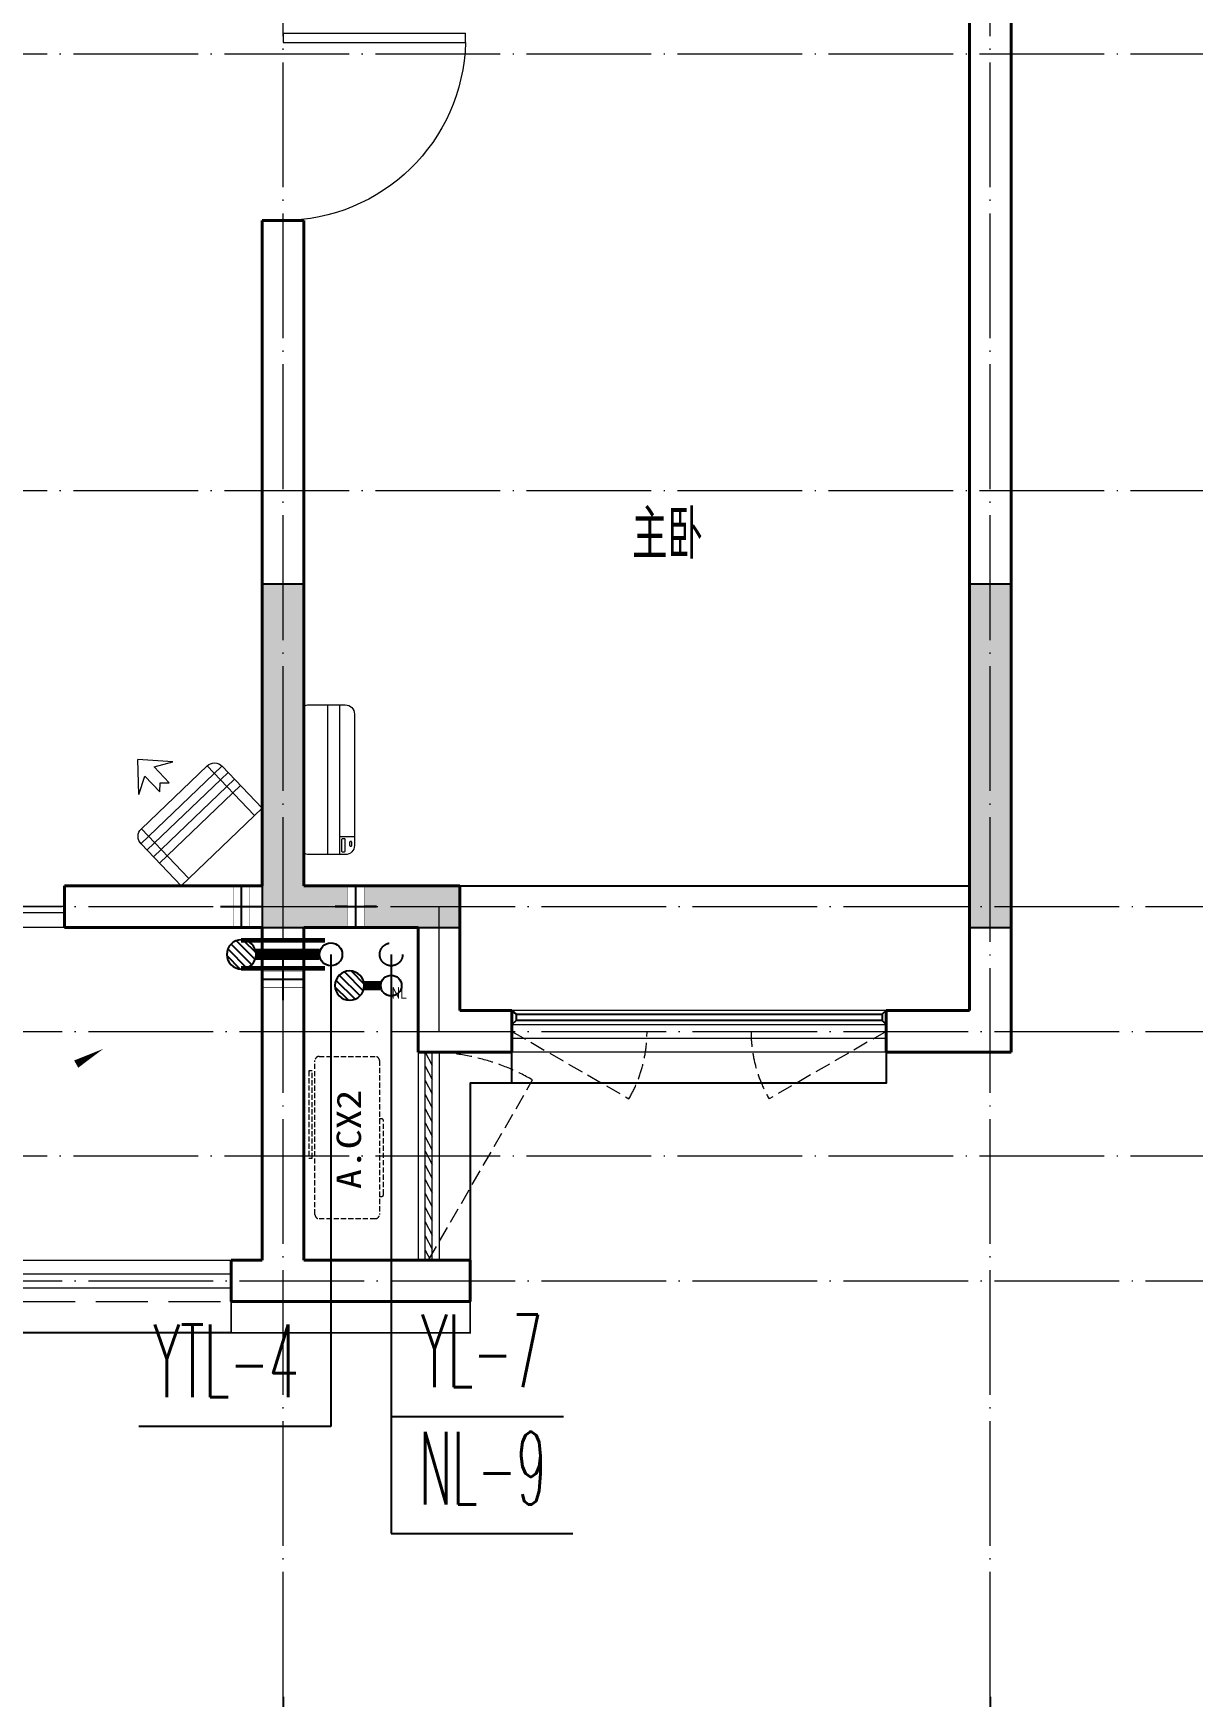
# Model space of a CAD drawing. Extents: x 27938 to 1042331, y -235042 to 1535213.
# Drawn here: x 726616 to 732190, y 440032 to 448032 of the extents above; entities that cross this region are included whole.
import ezdxf

# ---------------------------------------------------------------- set-up
doc = ezdxf.new("R2010")
doc.units = 0
doc.header["$LTSCALE"] = 1000
doc.header["$MEASUREMENT"] = 0
doc.linetypes.add('DASH', pattern=[0.35, 0.25, -0.1])
doc.linetypes.add('DOTE', pattern=[2.42, 2, -0.2, 0.02, -0.2])
for name, color, linetype in [('$RECOVER_210609100354-0', 7, 'Continuous'), ('3-栏杆1', 135, 'Continuous'), ('3.5方案汇报，与郭总、侯月琴确定户型_t8$0$2020.03.04 -1安徽标准化洋房户型(UA）_t8_t8$0$看线', 154, 'Continuous'), ('AXIS', 3, 'Continuous'), ('COLUMN', 9, 'Continuous'), ('DIM_凝结', 3, 'Continuous'), ('DIM_阳台', 132, 'Continuous'), ('DIM_雨水', 3, 'Continuous'), ('EQUIP_地漏', 7, 'Continuous'), ('PIPE-凝结', 150, 'N'), ('PIPE-阳台', 132, 'YT'), ('PUB_TEXT', 4, 'Continuous'), ('VALVE_不分区给水', 7, 'Continuous'), ('VPIPE-凝结', 150, 'Continuous'), ('VPIPE-阳台', 132, 'YT'), ('VPIPE-雨水', 4, 'DASH'), ('机电标识类', 1, 'Continuous'), ('看线', 251, 'Continuous')]:
    doc.layers.add(name, color=color, linetype=linetype)
for name, color, linetype, lineweight in [('DOTE', 19, 'DOTE', 9), ('PUB_HATCH', 8, 'Continuous', 9), ('WALL', 9, 'Continuous', 40), ('WINDOW', 8, 'Continuous', 15), ('平面-排水沟', 86, 'Continuous', 15), ('平面-栏杆', 135, 'Continuous', 15), ('平面-看线', 45, 'Continuous', 15), ('平面-空调室内机', 176, 'Continuous', 9), ('平面-空调预留孔', 173, 'Continuous', 15), ('空调', 76, 'Continuous', 13)]:
    doc.layers.add(name, color=color, linetype=linetype, lineweight=lineweight)
doc.styles.add('_TCH_DIM_T3', font='SIMPLEX.shx', dxfattribs={"width": 0.494118, "bigfont": 'GBCBIG.shx'})
doc.styles.add('_TWT_SERIAL', font='simplex.shx', dxfattribs={"width": 0.6, "oblique": 10, "height": 3, "bigfont": 'aadri.shx'})
doc.styles.get("Standard").update_dxf_attribs({"font": 'gbenor.shx', "bigfont": 'gbcbig.shx'})
doc.styles.add('黑体', font='simhei.ttf')
doc.linetypes.add('N', pattern='A,3,-0.2,["N",Standard,S=0.25,R=0,X=-0.1,Y=-0.115],-0.2', length=3.4)
doc.linetypes.add('YT', pattern='A,3,-0.2,["YT",Standard,S=0.25,R=0,X=-0.1,Y=-0.115],-0.35', length=3.55)
doc.dimstyles.new('_TCH_ARCH&&100', dxfattribs={"dimtxt": 297.5, "dimasz": 100, "dimexe": 250, "dimexo": 300, "dimgap": 126.25, "dimtad": 1, "dimdec": 0, "dimzin": 0, "dimdsep": 46, "dimtxsty": '_TCH_DIM_T3', "dimblk": 'ARCHTICK', "dimcen": 0.09, "dimclrt": 4, "dimazin": 2, "dimtfac": 1, "dimtdec": 0, "dimtix": 1, "dimtmove": 2, "dimatfit": 3, "dimfxl": 1, "dimtolj": 1, "dimtzin": 0, "dimarcsym": 0})

# ---------------------------------------------------------------- blocks, each defined once
blk = doc.blocks.new('GFDGDGRDGRDG')
at = {"layer": 'DOTE', "linetype": 'DOTE', "ltscale": 0.3}
for p, q in [((624393.7, 360558.3), (624393.7, 376108.3)), ((620993.7, 360558.3), (620993.7, 368758.3)), ((626393.7, 368458.3), (573593.7, 368458.3)), ((626393.7, 366358.3), (573593.7, 366358.3)), ((573593.7, 364358.3), (626393.7, 364358.3)), ((621743.7, 363758.3), (621743.7, 364358.3)), ((573593.7, 363758.3), (626393.7, 363758.3)), ((626393.7, 363158.3), (573593.7, 363158.3)), ((573593.7, 362558.3), (626393.7, 362558.3))]:
    blk.add_line(p, q, dxfattribs=at)
blk = doc.blocks.new('HFHFHFHFTF')
at = {"layer": 'PUB_HATCH'}
for points in [[(581616.6, 366523.7), (582566.6, 366523.7), (582566.6, 366723.7), (581816.6, 366723.7), (581816.6, 368173.7), (581616.6, 368173.7)], [(585216.6, 366523.7), (585216.6, 368173.7), (585016.6, 368173.7), (585016.6, 366523.7)]]:
    blk.add_hatch(color=256, dxfattribs=at).paths.add_polyline_path(points)
at = {"layer": 'COLUMN', "color": 8}
for p, q in [((581816.6, 368173.7), (581616.6, 368173.7)), ((581616.6, 368173.7), (581616.6, 366523.7)), ((581816.6, 366723.7), (581816.6, 368173.7)), ((585216.6, 368173.7), (585016.6, 368173.7)), ((585016.6, 368173.7), (585016.6, 366523.7)), ((585216.6, 366523.7), (585216.6, 368173.7)), ((582566.6, 366723.7), (581816.6, 366723.7)), ((582566.6, 366523.7), (582566.6, 366723.7)), ((581616.6, 366523.7), (582566.6, 366523.7)), ((585016.6, 366523.7), (585216.6, 366523.7))]:
    blk.add_line(p, q, dxfattribs=at)
blk = doc.blocks.new('dongkong')
at = {"color": 0}
blk.add_wipeout([(-603756, 210771), (-603756, 210570.8), (-603836, 210570.8), (-603836, 210771)], dxfattribs=at)
at = {"layer": '机电标识类', "color": 0, "linetype": 'DASH', "ltscale": 400}
for p, q in [((-603796, 210771), (-603796, 210570.8)), ((-603896, 210670.7), (-603696, 210670.7))]:
    blk.add_line(p, q, dxfattribs=at)
at = {"layer": '空调', "color": 0, "linetype": 'DASH', "const_width": 2}
blk.add_lwpolyline([(-603756, 210771), (-603756, 210570.8), (-603836, 210570.8), (-603836, 210771)], close=True, dxfattribs=at)
blk = doc.blocks.new('A$C001338C2')
at = {"color": 0}
for p, q in [((845, 304), (55, 304)), ((109, 215), (109, 304)), ((0, 249), (0, 22)), ((900, 22), (900, 249)), ((22, 0), (878, 0))]:
    blk.add_line(p, q, dxfattribs=at)
at = {"color": 0, "lineweight": 5}
for p, q in [((900, 215), (0, 215)), ((900, 143), (0, 143))]:
    blk.add_line(p, q, dxfattribs=at)
at = {"color": 0}
for points in [[(89, 226), (22, 226, -0.414214), (17, 232), (17, 243, -0.414214), (22, 249), (89, 249, -0.414214), (95, 243), (95, 232, -0.414214)], [(73, 275), (57, 275, -0.414214), (51, 281), (51, 283, -0.414214), (57, 289), (73, 289, -0.414214), (79, 283), (79, 281, -0.414214)]]:
    blk.add_lwpolyline(points, format="xyb", close=True, dxfattribs=at)
for centre, radius, start, end in [((55, 249), 55, 90, 180), ((845, 249), 55, 360, 90), ((22, 22), 22, 180, 270), ((878, 22), 22, 270, 360)]:
    blk.add_arc(centre, radius, start, end, dxfattribs=at)
blk = doc.blocks.new('ferre')
at = {"layer": '平面-空调预留孔', "color": 0, "linetype": 'DASH', "ltscale": 0.1}
for p, q in [((93392.7, 115403.5), (93392.7, 115393.5)), ((93402.7, 115383.5), (93755.6, 115383.5)), ((93765.6, 115393.5), (93765.6, 115403.5))]:
    blk.add_line(p, q, dxfattribs=at)
blk.add_lwpolyline([(94045.9, 115403.5), (93305.9, 115403.5, -0.414214), (93285.9, 115423.5), (93285.9, 115693.5, -0.414214), (93305.9, 115713.5), (94045.9, 115713.5, -0.414214), (94065.9, 115693.5), (94065.9, 115423.5, -0.414214)], format="xyb", close=True, dxfattribs=at)
blk.add_lwpolyline([(93996.7, 115742.6), (93576.8, 115742.6), (93576.8, 115727.5), (93996.7, 115727.5)], close=True, dxfattribs=at)
for centre, start, end in [((93402.7, 115393.5), 180, 270), ((93755.6, 115393.5), 270, 0)]:
    blk.add_arc(centre, 10, start, end, dxfattribs=at)
at = {"layer": '平面-空调预留孔', "color": 0, "linetype": 'DASH', "ltscale": 0.1, "style": '黑体', "width": 1.2}
blk.add_text('A.CX2', height=117.05, dxfattribs=at).set_placement((93428.3, 115492.1))
blk = doc.blocks.new('fergve')
at = {"layer": '平面-空调预留孔', "color": 8, "linetype": 'DASH', "ltscale": 0.1}
blk.add_blockref('ferre', (25670, -60415.8), dxfattribs=at)
blk = doc.blocks.new('DSFDS')
at = {"layer": '3-栏杆1', "color": 0}
for p, q in [((490702.7, 517230.7), (490682.5, 517248.5)), ((490682.5, 517248.5), (490702.7, 517230.7)), ((490682.5, 517181.5), (490702.7, 517201.4)), ((492462.2, 517230.6), (490702.7, 517230.7)), ((490702.7, 517230.7), (490702.7, 517201.4)), ((490702.7, 517201.4), (492462.2, 517201.3)), ((492462.2, 517230.7), (492482.5, 517248.5)), ((492482.5, 517248.5), (492462.2, 517230.7)), ((492462.2, 517230.7), (492462.2, 517201.4)), ((492462.2, 517201.4), (492482.5, 517181.5)), ((492482.5, 517181.5), (492462.2, 517201.4))]:
    blk.add_line(p, q, dxfattribs=at)
blk = doc.blocks.new('dasdasf1sa2f31as32f')
at = {"color": 0}
for p, q in [((-116, 585.6), (43.3, 640.5)), ((82.7, 476.6), (43.3, 640.5)), ((-22.8, 585.5), (-116, 585.6)), ((-22.8, 585.5), (-73.4, 493.2)), ((-473.5, 259.7), (-339.5, 504)), ((-269.8, 524.3), (-427.7, 236.5)), ((134.6, 245.5), (-338.8, 505.1)), ((-269.8, 524.3), (113.7, 314)), ((-31.3, 504.4), (-73.4, 493.2)), ((-18.1, 462.9), (-31.3, 504.4)), ((32.4, 555.1), (-18.1, 462.9)), ((82.7, 476.6), (32.4, 555.1)), ((92.6, 168.8), (-380.9, 428.5)), ((114.7, 208.4), (-359.1, 468.2)), ((72.3, 131.9), (-401.1, 391.6)), ((0, 0), (-473.5, 259.7)), ((113.7, 314), (-44.2, 26.2)), ((134, 244.4), (0, 0))]:
    blk.add_line(p, q, dxfattribs=at)
for centre, start, end in [((-294.5, 479.4), 61.25933, 151.25933), ((89, 269), 331.25933, 61.25933)]:
    blk.add_arc(centre, 51.3, start, end, dxfattribs=at)
blk = doc.blocks.new('_ArchTick')
at = {"color": 0, "linetype": 'ByBlock', "const_width": 0.4}
blk.add_lwpolyline([(-0.5, -0.5), (0.5, 0.5)], dxfattribs=at)
blk = doc.blocks.new('*D785')
at = {"layer": 'AXIS', "color": 0, "lineweight": -2}
for p, q in [((731216.6, 439732.1), (731216.6, 437282.1)), ((731316.6, 439732.1), (731316.6, 437282.1)), ((731216.6, 437532.1), (731116.6, 437532.1)), ((731216.6, 437532.1), (731316.6, 437532.1)), ((731316.6, 437532.1), (731416.6, 437532.1))]:
    blk.add_line(p, q, dxfattribs=at)
at = {"layer": 'Defpoints', "color": 0}
for p in [(731216.6, 440032.1), (731316.6, 440032.1), (731316.6, 437532.1)]:
    blk.add_point(p, dxfattribs=at)
at = {"layer": 'AXIS', "color": 0, "lineweight": -2, "xscale": 100, "yscale": 100, "zscale": 100}
blk.add_blockref('_ArchTick', (731216.6, 437532.1), dxfattribs=at)
at = {"layer": 'AXIS', "color": 0, "lineweight": -2, "xscale": 100, "yscale": 100, "zscale": 100, "rotation": 180}
blk.add_blockref('_ArchTick', (731316.6, 437532.1), dxfattribs=at)
at = {"layer": 'AXIS', "color": 4, "insert": (731591.6, 437807.1), "char_height": 297.5, "attachment_point": 5, "style": '_TCH_DIM_T3'}
blk.add_mtext('\\A1;100', dxfattribs=at)
blk = doc.blocks.new('*D786')
at = {"layer": 'AXIS', "color": 0, "lineweight": -2}
for p, q in [((727816.6, 439732.1), (727816.6, 437282.1)), ((731216.6, 439732.1), (731216.6, 437282.1)), ((727816.6, 437532.1), (731216.6, 437532.1))]:
    blk.add_line(p, q, dxfattribs=at)
at = {"layer": 'Defpoints', "color": 0}
for p in [(727816.6, 440032.1), (731216.6, 440032.1), (731216.6, 437532.1)]:
    blk.add_point(p, dxfattribs=at)
at = {"layer": 'AXIS', "color": 0, "lineweight": -2, "xscale": 100, "yscale": 100, "zscale": 100, "rotation": 180}
blk.add_blockref('_ArchTick', (727816.6, 437532.1), dxfattribs=at)
at = {"layer": 'AXIS', "color": 0, "lineweight": -2, "xscale": 100, "yscale": 100, "zscale": 100}
blk.add_blockref('_ArchTick', (731216.6, 437532.1), dxfattribs=at)
at = {"layer": 'AXIS', "color": 4, "insert": (729516.6, 437807.1), "char_height": 297.5, "attachment_point": 5, "style": '_TCH_DIM_T3'}
blk.add_mtext('\\A1;3400', dxfattribs=at)
blk = doc.blocks.new('*D787')
at = {"layer": 'AXIS', "color": 0, "lineweight": -2}
for p, q in [((722116.6, 439732.1), (722116.6, 437282.1)), ((727816.6, 439732.1), (727816.6, 437282.1)), ((722116.6, 437532.1), (727816.6, 437532.1))]:
    blk.add_line(p, q, dxfattribs=at)
at = {"layer": 'Defpoints', "color": 0}
for p in [(722116.6, 440032.1), (727816.6, 440032.1), (727816.6, 437532.1)]:
    blk.add_point(p, dxfattribs=at)
at = {"layer": 'AXIS', "color": 0, "lineweight": -2, "xscale": 100, "yscale": 100, "zscale": 100, "rotation": 180}
blk.add_blockref('_ArchTick', (722116.6, 437532.1), dxfattribs=at)
at = {"layer": 'AXIS', "color": 0, "lineweight": -2, "xscale": 100, "yscale": 100, "zscale": 100}
blk.add_blockref('_ArchTick', (727816.6, 437532.1), dxfattribs=at)
at = {"layer": 'AXIS', "color": 4, "insert": (724966.6, 437807.1), "char_height": 297.5, "attachment_point": 5, "style": '_TCH_DIM_T3'}
blk.add_mtext('\\A1;5700', dxfattribs=at)
blk = doc.blocks.new('*D838')
at = {"layer": 'AXIS', "color": 0, "lineweight": -2}
for p, q in [((682316.6, 439732.1), (682316.6, 436482.1)), ((731316.6, 439732.1), (731316.6, 436482.1)), ((682316.6, 436732.1), (731316.6, 436732.1))]:
    blk.add_line(p, q, dxfattribs=at)
at = {"layer": 'Defpoints', "color": 0}
for p in [(682316.6, 440032.1), (731316.6, 440032.1), (731316.6, 436732.1)]:
    blk.add_point(p, dxfattribs=at)
at = {"layer": 'AXIS', "color": 0, "lineweight": -2, "xscale": 100, "yscale": 100, "zscale": 100, "rotation": 180}
blk.add_blockref('_ArchTick', (682316.6, 436732.1), dxfattribs=at)
at = {"layer": 'AXIS', "color": 0, "lineweight": -2, "xscale": 100, "yscale": 100, "zscale": 100}
blk.add_blockref('_ArchTick', (731316.6, 436732.1), dxfattribs=at)
at = {"layer": 'AXIS', "color": 4, "insert": (706816.6, 437007.1), "char_height": 297.5, "attachment_point": 5, "style": '_TCH_DIM_T3'}
blk.add_mtext('\\A1;49000', dxfattribs=at)
blk = doc.blocks.new('$WINLIB2D$00000001')
at = {"color": 0}
for points in [[(-0.5, 0.5), (-0.5, -0.5)], [(-0.5, 0.5), (0.5, 0.5)], [(0.5, -0.5), (0.5, 0.5)], [(0.5, 0.1667), (-0.5, 0.1667)], [(0.5, -0.1667), (-0.5, -0.1667)], [(-0.5, -0.5), (0.5, -0.5)]]:
    blk.add_lwpolyline(points, dxfattribs=at)
blk = doc.blocks.new('$DorLib2D$00000138')
at = {"color": 0, "linetype": 'Continuous'}
for p, q in [((-0.2875, 0), (-0.2875, 0.1538)), ((-0.2875, 0.1538), (0, 0.1538)), ((0, 0.1538), (0, 0)), ((0.2875, 0.1538), (0, 0.1538)), ((0.2875, 0), (0.2875, 0.1538)), ((-0.5, -0.1399), (-0.5, 0)), ((-0.5, 0), (-0.2188, 0)), ((0, 0), (-0.2875, 0)), ((-0.2188, 0), (-0.2188, -0.1399)), ((0, 0), (0.2875, 0)), ((0.2188, 0), (0.2188, -0.1399)), ((0.5, 0), (0.2188, 0)), ((0.5, 0), (0.5, -0.1946)), ((0.5, -0.1399), (0.5, 0)), ((-0.2188, -0.1399), (-0.5, -0.1399)), ((0.2188, -0.1399), (0.5, -0.1399)), ((-0.1857, -0.186), (-0.037, -0.186)), ((-0.037, -0.186), (-0.1019, -0.2583)), ((-0.1019, -0.2583), (-0.1019, -0.186)), ((0.1857, -0.186), (0.037, -0.186)), ((0.037, -0.186), (0.1019, -0.2583)), ((0.1019, -0.2583), (0.1019, -0.186))]:
    blk.add_line(p, q, dxfattribs=at)
blk = doc.blocks.new('$DorLib2D$00000001')
for p, q in [((0.45, 0.975), (0.5, 0.975)), ((0.45, 0), (0.45, 0.975)), ((0.5, 0), (0.5, 0.975)), ((0.5, 0), (0.45, 0))]:
    blk.add_line(p, q)
at = {"lineweight": 13}
blk.add_arc((0.475, 0), 0.975, 91.46928, 180, dxfattribs=at)
blk = doc.blocks.new('$WINLIB2D$00000039')
at = {"color": 0}
for points in [[(-0.5, 0.5), (-0.5, -0.5)], [(0.5, 0.5), (-0.5, 0.5)], [(0.5, -0.5), (0.5, 0.5)], [(-0.5, 0.1667), (0.5, 0.1667)], [(-0.3839, -0.1667), (-0.448, 0.1667)], [(-0.3159, -0.1667), (-0.38, 0.1667)], [(-0.2479, -0.1667), (-0.312, 0.1667)], [(-0.1799, -0.1667), (-0.244, 0.1667)], [(-0.1119, -0.1667), (-0.176, 0.1667)], [(-0.0439, -0.1667), (-0.108, 0.1667)], [(0.0241, -0.1667), (-0.04, 0.1667)], [(0.0921, -0.1667), (0.028, 0.1667)], [(0.16, -0.1667), (0.0959, 0.1667)], [(0.228, -0.1667), (0.1639, 0.1667)], [(0.296, -0.1667), (0.2319, 0.1667)], [(0.364, -0.1667), (0.2999, 0.1667)], [(0.432, -0.1667), (0.3679, 0.1667)], [(0.5, -0.1667), (0.4359, 0.1667)], [(-0.4519, -0.1667), (-0.5, 0.0836)], [(-0.5, -0.1667), (0.5, -0.1667)], [(0.5, -0.5), (-0.5, -0.5)]]:
    blk.add_lwpolyline(points, dxfattribs=at)
blk = doc.blocks.new('$TwtSys$00000141')
for p, q in [((-141, 12), (-15, 138)), ((-141, 12), (-15, 138)), ((-131, -53), (53, 131)), ((-131, -53), (53, 131)), ((-100, -100), (100, 100)), ((-100, -100), (100, 100)), ((-49, -131), (131, 49)), ((-49, -131), (131, 49)), ((17, -138), (138, -17)), ((17, -138), (138, -17))]:
    blk.add_line(p, q)
blk.add_circle((0, 0), 141)
blk.add_circle((0, 0), 141)
blk = doc.blocks.new('$VALVE$00000533')
at = {"ltscale": 0.5, "const_width": 25}
for points in [[(-225, 75), (225, 75)], [(-225, -75), (225, -75)]]:
    blk.add_lwpolyline(points, dxfattribs=at)

msp = doc.modelspace()

# ---------------------------------------------------------------- linework, layer by layer
at = {"layer": '$RECOVER_210609100354-0', "color": 8, "const_width": 8}
msp.add_lwpolyline([(728716.6, 441932.1), (728716.6, 441782.1), (727566.6, 441782.1), (727566.6, 441932.1)], dxfattribs=at)
at = {"layer": '3.5方案汇报，与郭总、侯月琴确定户型_t8$0$2020.03.04 -1安徽标准化洋房户型(UA）_t8_t8$0$看线', "color": 8, "ltscale": 10}
msp.add_lwpolyline([(728666.6, 443932.1), (731116.6, 443932.1)], dxfattribs=at)
at = {"layer": 'AXIS'}
for p, q in [((727816.6, 440032.1), (727816.6, 436032.1)), ((731216.6, 440032.1), (731216.6, 436032.1))]:
    msp.add_line(p, q, dxfattribs=at)
at = {"layer": 'DIM_凝结'}
for p, q in [((728336.6, 443452.1), (728336.6, 440816.4)), ((728336.6, 440816.4), (729210.3, 440816.4))]:
    msp.add_line(p, q, dxfattribs=at)
at = {"layer": 'DIM_阳台'}
for p, q in [((728046.6, 443602.1), (728046.6, 441332)), ((728046.6, 441332), (727123.3, 441332))]:
    msp.add_line(p, q, dxfattribs=at)
at = {"layer": 'DIM_雨水'}
for p, q in [((728336.6, 443602.1), (728336.6, 441380.4)), ((728336.6, 441380.4), (729165.3, 441380.4))]:
    msp.add_line(p, q, dxfattribs=at)
at = {"layer": 'PIPE-凝结', "const_width": 45}
msp.add_lwpolyline([(728286.6, 443452.1), (728207.1, 443452.1)], dxfattribs=at)
at = {"layer": 'VPIPE-凝结'}
msp.add_circle((728336.6, 443452.1), 50, dxfattribs=at)
at = {"layer": 'VPIPE-阳台'}
msp.add_circle((728046.6, 443602.1), 55, dxfattribs=at)
at = {"layer": 'VPIPE-雨水'}
msp.add_circle((728336.6, 443602.1), 55, dxfattribs=at)
at = {"layer": 'WALL', "color": 8}
for p, q in [((731316.6, 448232.1), (731316.6, 443132.1)), ((731116.6, 448132.1), (731116.6, 443332.1)), ((727916.6, 447132.1), (727716.6, 447132.1)), ((727916.6, 443932.1), (727916.6, 447132.1)), ((726766.6, 443932.1), (726766.6, 443732.1)), ((728666.6, 443332.1), (728666.6, 443932.1)), ((728466.6, 443132.1), (728466.6, 443732.1)), ((728916.6, 443332.1), (728666.6, 443332.1)), ((728916.6, 443132.1), (728916.6, 443332.1)), ((731116.6, 443332.1), (730716.6, 443332.1)), ((730716.6, 443332.1), (730716.6, 443132.1)), ((728466.6, 443132.1), (728916.6, 443132.1)), ((730716.6, 443132.1), (731316.6, 443132.1)), ((727716.6, 442132.1), (727566.6, 442132.1)), ((727566.6, 441932.1), (727566.6, 442132.1)), ((727916.6, 442132.1), (728716.6, 442132.1)), ((728716.6, 442132.1), (728716.6, 441932.1)), ((727816.6, 441932.1), (727566.6, 441932.1)), ((727816.6, 441932.1), (728716.6, 441932.1))]:
    msp.add_line(p, q, dxfattribs=at)
at = {"layer": 'WINDOW'}
msp.add_line((726766.6, 443732.1), (723166.6, 443732.1), dxfattribs=at)
at = {"layer": 'WINDOW', "color": 8, "linetype": 'DASH', "ltscale": 0.3}
for points in [[(728916.6, 443232.1), (729479.7, 442907.5, 0.131485), (729566.6, 443232.1)], [(730716.6, 443232.1), (730153.4, 442907.5, -0.131485), (730066.6, 443232.1)], [(728516.6, 442132.1), (729016.6, 442998.1, 0.131652), (728516.6, 443132.1)]]:
    msp.add_lwpolyline(points, format="xyb", dxfattribs=at)
at = {"layer": '平面-排水沟', "color": 8}
msp.add_lwpolyline([(726655.4, 442980.8, 0, 0, 0), (726952.8, 443148.3, 0, 40, 0), (726822.1, 443074.6, 0, 0, 0)], format="xyseb", dxfattribs=at)
at = {"layer": '平面-栏杆', "color": 8}
for points in [[(723066.6, 442065.4), (727566.6, 442065.4)], [(723066.6, 441998.8), (727566.6, 441998.8)]]:
    msp.add_lwpolyline(points, dxfattribs=at)
at = {"layer": '平面-看线', "color": 8}
msp.add_lwpolyline([(723066.6, 442132.1), (727566.6, 442132.1)], dxfattribs=at)
at = {"layer": '平面-看线', "color": 8, "linetype": 'DASH'}
msp.add_lwpolyline([(723066.6, 441932.1), (727566.6, 441932.1)], dxfattribs=at)
at = {"layer": '看线', "color": 8, "ltscale": 0.5}
for points in [[(730716.6, 443132.1), (730716.6, 442982.1), (728716.6, 442982.1), (728716.6, 442132.1)], [(730716.6, 443132.1), (730716.6, 442982.1), (728916.6, 442982.1), (728916.6, 443132.1)], [(727566.6, 441782.1), (723066.6, 441782.1)]]:
    msp.add_lwpolyline(points, dxfattribs=at)

# ---------------------------------------------------------------- block references
at = {"color": 8}
msp.add_blockref('HFHFHFHFTF', (146100, 77208.4), dxfattribs=at)
at = {"color": 8, "rotation": 90}
msp.add_blockref('fergve', (783267.7, 323375.3), dxfattribs=at)
at = {"layer": '3-栏杆1', "color": 8, "xscale": -1}
msp.add_blockref('DSFDS', (1221399, -73916.4), dxfattribs=at)
at = {"layer": '3.5方案汇报，与郭总、侯月琴确定户型_t8$0$2020.03.04 -1安徽标准化洋房户型(UA）_t8_t8$0$看线', "ltscale": 10}
msp.add_blockref('GFDGDGRDGRDG', (106822.9, 79473.8), dxfattribs=at)
at = {"layer": 'EQUIP_地漏', "xscale": 0.5, "yscale": -0.5, "zscale": 0.5}
msp.add_blockref('$TwtSys$00000141', (728136.6, 443452.1), dxfattribs=at)
at = {"layer": 'WINDOW'}
for name, p, xscale, yscale, zscale, rotation in [('$DorLib2D$00000001', (727816.6, 447582.1), -900, 900, -900, 269.9999999979247), ('$DorLib2D$00000138', (724966.6, 443832.1), -3600, -199.9999999990687, -3600, 180.0000000002223), ('$WINLIB2D$00000001', (729816.6, 443232.1), 1800, 199.9999999990687, 1800, 180.0000000002215), ('$WINLIB2D$00000039', (728516.6, 442632.1), -1000, 100, -1000, 270)]:
    msp.add_blockref(name, p, dxfattribs=dict(at, xscale=xscale, yscale=yscale, zscale=zscale, rotation=rotation))
at = {"layer": '平面-空调预留孔', "color": 8, "xscale": -0.800000000046565, "yscale": 0.800000000046565, "zscale": 0.800000000046565, "rotation": 269.9999997665698}
msp.add_blockref('A$C001338C2', (727916.7, 444082.1), dxfattribs=at)

# ---------------------------------------------------------------- texts
at = {"layer": 'DIM_凝结', "color": 7, "style": '_TWT_SERIAL', "width": 0.48}
msp.add_text('NL-9', height=350, dxfattribs=at).set_placement((728471.4, 440956.4))
at = {"layer": 'DIM_阳台', "color": 7, "style": '_TWT_SERIAL', "width": 0.48}
msp.add_text('YTL-4', height=350, dxfattribs=at).set_placement((727193.3, 441472))
at = {"layer": 'DIM_雨水', "color": 7, "style": '_TWT_SERIAL', "width": 0.48}
msp.add_text('YL-7', height=350, dxfattribs=at).set_placement((728479.3, 441520.4))
at = {"layer": 'PUB_TEXT', "color": 8}
for s, height, p in [('主卧', 236.31, (729494.7, 445504.2)), ('NL', 56, (728338.6, 443389.1))]:
    msp.add_text(s, height=height, dxfattribs=at).set_placement(p)

# ---------------------------------------------------------------- dimensions: what is measured, and where the dimension line sits
at = {"layer": 'AXIS'}
for p1, p2, distance, picture, middle in [((682316.6, 440032.1), (731316.6, 440032.1), -3300, '*D838', (706816.6, 437007.1)), ((722116.6, 440032.1), (727816.6, 440032.1), -2500, '*D787', (724966.6, 437807.1)), ((727816.6, 440032.1), (731216.6, 440032.1), -2500, '*D786', (729516.6, 437807.1))]:
    dim = msp.add_aligned_dim(p1=p1, p2=p2, distance=distance, dimstyle='_TCH_ARCH&&100', dxfattribs=at)
    dim.commit()
    dim.dimension.update_dxf_attribs({"geometry": picture, "text_midpoint": middle})
dim = msp.add_linear_dim(base=(731316.6, 437532.1), p1=(731216.6, 440032.1), p2=(731316.6, 440032.1), angle=0, dimstyle='_TCH_ARCH&&100', dxfattribs=at)
dim.commit()
dim.dimension.update_dxf_attribs({"geometry": '*D785', "text_midpoint": (731591.6, 437807.1), "dimtype": 129})

# ---------------------------------------------------------------- next in the draw order: block references
at = {"layer": '平面-空调室内机', "color": 8, "ltscale": 0.3, "xscale": -1}
for p, rotation in [((1331412.6, 654502.9), 180), ((517145.9, 1047278.1), 270)]:
    msp.add_blockref('dongkong', p, dxfattribs=dict(at, rotation=rotation))
at = {"layer": '平面-空调室内机', "color": 8, "ltscale": 0.3, "rotation": 180}
msp.add_blockref('dongkong', (124370.6, 654502.9), dxfattribs=at)

# ---------------------------------------------------------------- next in the draw order: linework, layer by layer
at = {"layer": 'PIPE-阳台', "const_width": 55}
msp.add_lwpolyline([(727991.6, 443602.1), (727687.1, 443602.1)], dxfattribs=at)
at = {"layer": 'WALL', "color": 8}
for p, q in [((727716.6, 447132.1), (727716.6, 443932.1)), ((727716.6, 443932.1), (726766.6, 443932.1)), ((726766.6, 443732.1), (727716.6, 443732.1)), ((727716.6, 442132.1), (727716.6, 443732.1)), ((727916.6, 442132.1), (727916.6, 443732.1))]:
    msp.add_line(p, q, dxfattribs=at)

# ---------------------------------------------------------------- next in the draw order: block references
at = {"layer": 'EQUIP_地漏', "xscale": 0.5, "yscale": -0.5, "zscale": 0.5}
msp.add_blockref('$TwtSys$00000141', (727616.6, 443602.1), dxfattribs=at)
at = {"layer": 'VALVE_不分区给水', "xscale": 0.8999999999999999, "yscale": -0.8999999999999999, "zscale": 0.8999999999999999}
msp.add_blockref('$VALVE$00000533', (727816.6, 443602.1), dxfattribs=at)
at = {"layer": '平面-空调室内机', "color": 8, "ltscale": 0.3, "xscale": -1, "rotation": 180}
msp.add_blockref('dongkong', (1331962.7, 654502.9), dxfattribs=at)
at = {"layer": '平面-空调预留孔', "color": 8, "xscale": -1, "rotation": 15.00000000331026}
msp.add_blockref('dasdasf1sa2f31as32f', (727326.4, 443932.1), dxfattribs=at)

# ---------------------------------------------------------------- next in the draw order: linework, layer by layer
at = {"layer": 'WALL', "color": 8}
for p, q in [((728666.6, 443932.1), (727916.6, 443932.1)), ((728466.6, 443732.1), (727916.6, 443732.1))]:
    msp.add_line(p, q, dxfattribs=at)

doc.saveas('drawing.dxf')
